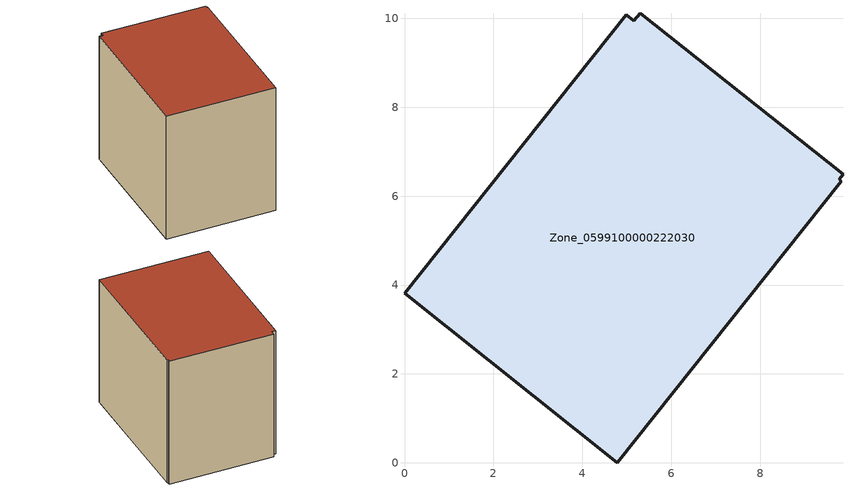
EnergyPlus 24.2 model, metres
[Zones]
Zone_0599100000222030
 floor ground (C_G): 4.79,0 0,3.81 4.99,10.08 5.15,9.95 5.31,10.12 9.87,6.49 9.78,6.38 9.83,6.34 z0.58
 wall outside (C_F): 0,3.81 4.79,0 9.83,6.34 9.78,6.38 9.87,6.49 5.31,10.12 5.15,9.95 4.99,10.08 0,3.81 z0.58:8.07
 roof outside (C_R): 9.87,6.49 5.31,10.12 5.15,9.95 4.99,10.08 0,3.81 4.79,0 9.83,6.34 9.78,6.38 z8.07
[BUILDING]
Pand.0599100000222030: North Axis=0; Terrain=City; Loads Convergence Tolerance Value=0.04; Temperature Convergence Tolerance Value=0.4; Solar Distribution=FullExterior; Maximum Number of Warmup Days=25; Minimum Number of Warmup Days=1
[Site:Location]
Rotterdam.The.Hague.AP_ZH_NLD Design_Conditions: Latitude=51.96; Longitude=4.45; Time Zone=1; Elevation=-4.5
[SITE:GROUNDTEMPERATURE:BUILDINGSURFACE]
18, 18, 18, 18, 18, 18, 18, 18, 18, 18, 18, 18
[MATERIAL] Thermal Absorptance=0.9; Solar Absorptance=0.7; Visible Absorptance=0.7
Name | Roughness | Thickness | Conductivity | Density | Specific Heat
G.TI.1965-1974 | MediumSmooth | 0.15 | 0.882353 | 540 | 1210
F.TI.1965-1974 | Rough | 0.3 | 0.697674 | 1920 | 840
R.TI.1965-1974 | MediumRough | 0.2 | 0.232558 | 1500 | 1000
[CONSTRUCTION]
C_G: G.TI.1965-1974
C_F: F.TI.1965-1974
C_R: R.TI.1965-1974
[ZONE]
Zone_0599100000222030: Type=1; Multiplier=1; Ceiling Height=Autocalculate; Volume=Autocalculate; Floor Area=autocalculate; Part of Total Floor Area=Yes
[ZONEINFILTRATION:DESIGNFLOWRATE]
Infil_Zone_0599100000222030: Zone or ZoneList or Space or SpaceList=Zone_0599100000222030; Schedule=AlwaysOn; Design Flow Rate Calculation Method=Flow/Area; Flow Rate per Floor Area=0.003; Constant Term Coefficient=1; Temperature Term Coefficient=0; Velocity Term Coefficient=0; Velocity Squared Term Coefficient=0
[HVACTEMPLATE:ZONE:IDEALLOADSAIRSYSTEM]
Zone_0599100000222030: Maximum Heating Supply Air Temperature=50; Minimum Cooling Supply Air Temperature=13; Maximum Heating Supply Air Humidity Ratio=0.0156; Minimum Cooling Supply Air Humidity Ratio=0.0077; Heating Limit=NoLimit; Cooling Limit=NoLimit; Dehumidification Control Type=ConstantSensibleHeatRatio; Cooling Sensible Heat Ratio=0.7; Dehumidification Setpoint=60; Humidification Control Type=None; Humidification Setpoint=30; Outdoor Air Method=None; Outdoor Air Flow Rate per Person=0.00944; Outdoor Air Flow Rate per Zone Floor Area=0; Outdoor Air Flow Rate per Zone=0; Demand Controlled Ventilation Type=None; Outdoor Air Economizer Type=NoEconomizer; Heat Recovery Type=None; Sensible Heat Recovery Effectiveness=0.7; Latent Heat Recovery Effectiveness=0.65
[ZONECONTROL:THERMOSTAT]
ThermostatControl_Zone_0599100000222030: Zone or ZoneList=Zone_0599100000222030; Control Type Schedule=DualSetpointControlType; Control 1=Thermostat_Zone_0599100000222030; Temperature Difference Between Cutout And Setpoint=0
[THERMOSTATSETPOINT:DUALSETPOINT]
Thermostat_Zone_0599100000222030: Heating Setpoint Temperature Schedule=HeatingSetpoint_Zone_0599100000222030; Cooling Setpoint Temperature Schedule=CoolingSetpoint_Zone_0599100000222030
[SCHEDULE:COMPACT]
HeatingSetpoint_Zone_0599100000222030: Through: 12/31, For: AllDays, Until: 24:00, 21
CoolingSetpoint_Zone_0599100000222030: Through: 12/31, For: AllDays, Until: 24:00, 24
DualSetpointControlType: Through: 12/31, For: AllDays, Until: 24:00, 4
AlwaysOn: Through: 12/31, For: AllDays, Until: 24:00, 1
